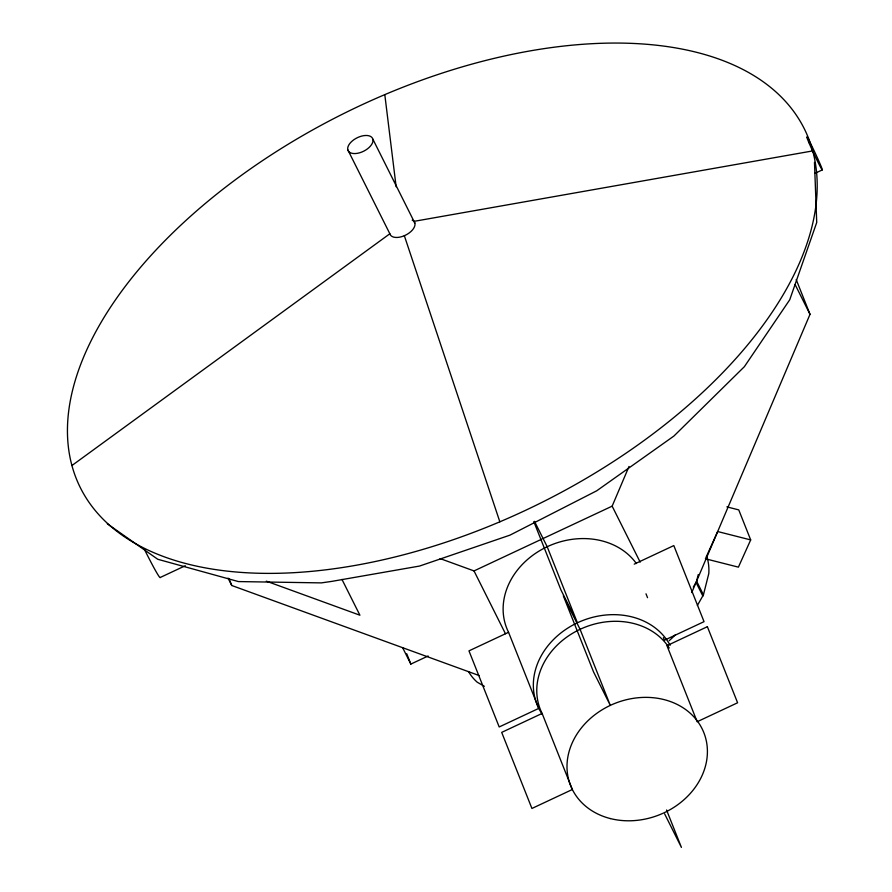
<?xml version="1.0" encoding="UTF-8"?>
<svg xmlns="http://www.w3.org/2000/svg" width="892" height="892" viewBox="0 0 892 892"><rect width="100%" height="100%" fill="white"/><g stroke="black" fill="none" stroke-linecap="round" stroke-linejoin="round"><path stroke-width="1.34" d="M698.269 574.526L696.429 581.785L693.285 587.126M697.366 605.467L703.431 594.819L708.794 573.567A132.518 72.364 -26.6 0 0 706.798 556.563M543.083 538.534L612.146 506.154L629.016 466.46M691.746 592.567L810.014 314.318L796.199 279.542M705.951 557.533L717.681 531.543L750.685 539.916L738.398 567.145L705.394 558.771M71.929 465.535A404.054 218.194 -26.3 0 1 384.798 94.63A404.054 218.194 -26.3 0 1 812.701 150.882A404.031 218.183 -26.3 0 1 499.843 521.809A404.054 218.194 -26.3 0 1 71.929 465.535L389.849 233.771A13.659 7.459 -26.6 0 0 407.51 234.083A13.659 7.459 -26.6 0 0 412.193 220.146M814.864 173.394L822.335 169.893M185.291 565.74L160.359 577.425A72.163 2.843 64.9 0 1 144.214 548.981M440.113 558.582L474.02 570.925L541.823 539.125M402.638 647.692L410.844 664.083L428.127 655.988M634.223 564.145L673.806 545.581L704.033 621.657L664.44 640.222L663.414 637.646M508.563 632.305L468.969 650.87L499.197 726.958L538.779 708.393L508.563 632.305A72.932 61.035 -21.7 0 1 542.927 548.87A72.932 61.035 -21.7 0 1 636.386 563.554M542.113 713.433L501.694 732.388L531.922 808.464L572.341 789.509L542.113 713.433A71.694 59.987 -21.7 0 1 577.291 630.689A71.694 59.987 -21.7 0 1 669.245 648.038M413.921 221.372L812.701 150.915M726.88 506.879L738.754 509.889L750.685 539.916M266.307 581.149L359.9 615.212L341.97 579.41M228.062 578.116L231.764 585.498L479.182 675.556M484.356 686.316L477.187 682.179A132.518 72.364 -26.6 0 1 468.501 671.509M107.319 523.782L157.761 559.273L238.42 581.573L321.354 582.889L331.724 581.394L419.563 566.052L509.945 535.155L596.692 490.812L673.917 436.043L744.374 366.679L789.721 299.801L816.726 222.476L814.474 162.355M795.062 284.47L810.014 314.318M696.596 581.16L703.431 594.819M696.05 582.443L702.885 596.101M612.146 506.154L640.177 562.138M372.856 139.174A13.659 7.459 -26.6 0 1 355.808 153.524A13.659 7.459 -26.6 0 1 352.373 140.88A13.659 7.459 -26.6 0 1 372.856 139.174L414.858 223.078M534.464 521.329L547.186 546.729L577.403 622.817L560.99 590.036L533.84 521.686M347.835 149.878L389.849 233.771M664.663 813.928L681.421 847.4L666.558 810.003M474.02 570.925L505.474 633.755M645.998 593.804L647.536 597.673M406.752 653.78L410.844 664.083M229.199 579.064L231.764 585.498M404.344 235.722L499.843 521.809M384.798 94.641L396.137 186.751M542.146 714.146A72.932 61.035 -21.7 0 1 573.155 624.946A72.932 61.035 -21.7 0 1 670.137 645.329M675.411 634.769A132.518 72.364 -26.6 0 1 669.201 640.701M707.367 626.697L666.948 645.652L697.165 721.739L737.595 702.773L707.367 626.697M580.079 629.306L563.32 595.845L593.548 671.921L610.306 705.394L580.079 629.306M808.91 142.631A18.23 0.725 64.9 0 0 822.011 169.647A18.23 0.725 64.9 0 0 812.779 147.994A18.23 0.725 64.9 0 0 808.91 142.631M610.351 818.566A71.694 59.987 -21.7 0 0 706.81 743.616A71.694 59.987 -21.7 0 0 594.44 715.094A71.694 59.987 -21.7 0 0 610.351 818.566"/></g></svg>
